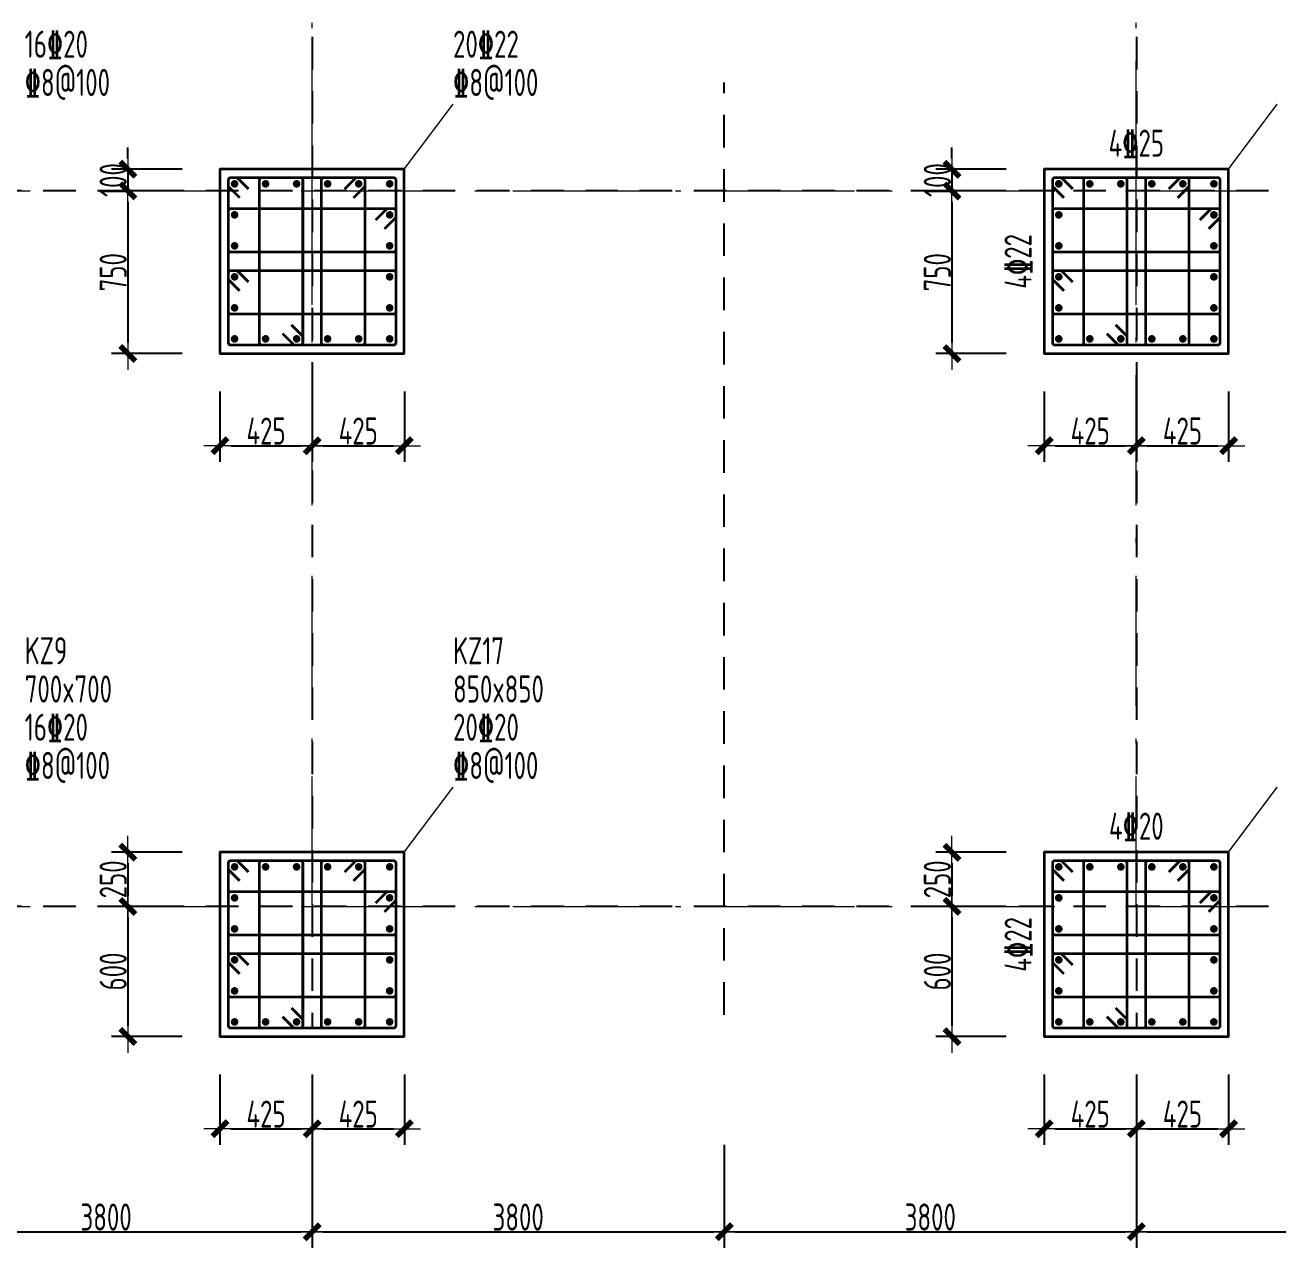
# Model space of a CAD drawing. Header units: millimetres. Extents: x 539196 to 807275, y 431843 to 1156631.
# Drawn here: x 617021 to 628574, y 701309 to 712589 of the extents above; entities that cross this region are included whole.
import ezdxf
from ezdxf.enums import TextEntityAlignment as Align

# ---------------------------------------------------------------- set-up
doc = ezdxf.new("R2010")
doc.units = ezdxf.units.MM
doc.header["$MEASUREMENT"] = 0
for name, pattern in [('DOTE', [2.42, 2, -0.2, 0.02, -0.2]), ('点划线', [1850, 1200, -300, 50, -300]), ('虚线', [500, 300, -200])]:
    doc.linetypes.add(name, pattern=pattern)
doc.layers.add('DOTE', color=1, linetype='DOTE')
for name, color, linetype, lineweight in [('柱原位标注', 7, 'Continuous', 18), ('柱尺寸标注', 3, 'Continuous', 18), ('柱标注引线', 2, 'Continuous', 18), ('柱箍筋', 1, 'Continuous', 25), ('柱纵筋', 1, 'Continuous', 70), ('柱集中标注', 2, 'Continuous', 18), ('砼柱', 2, 'Continuous', 35), ('网格', 9, '点划线', 18), ('轴线标注', 3, 'Continuous', 18)]:
    doc.layers.add(name, color=color, linetype=linetype, lineweight=lineweight)
doc.styles.add('样式 1_yjk_yjk', font='yjkeng.shx', dxfattribs={"width": 0.7, "bigfont": 'yjkchn.shx'})
doc.dimstyles.new('盈建科结构_yjk_yjk', dxfattribs={"dimscale": 100, "dimtxt": 2.5, "dimasz": 1, "dimexe": 1.5, "dimexo": 0.625, "dimgap": 0.1, "dimtad": 1, "dimdec": 0, "dimrnd": 1, "dimzin": 0, "dimdsep": 46, "dimtxsty": '样式 1_yjk_yjk', "dimblk": '_yjkbk', "dimblk1": 'ARCHTICK', "dimblk2": 'ARCHTICK', "dimcen": 0.09, "dimadec": 0, "dimazin": 0, "dimtfac": 1, "dimtdec": 4, "dimtix": 1, "dimtmove": 2, "dimatfit": 3, "dimfxl": 0, "dimtolj": 1, "dimtzin": 0, "dimarcsym": 0})

# ---------------------------------------------------------------- blocks, each defined once
blk = doc.blocks.new('_yjkbk')
blk.add_line((-1, 0), (1.5, 0))
blk.add_lwpolyline([(-0.7, -0.7, 0.5, 0.5, 0), (0.7, 0.7, 0.5, 0.5, 0)], format="xyseb")
blk = doc.blocks.new('*D2505')
at = {"layer": 'Defpoints', "color": 0}
for p in [(626418, 709559), (627268, 709559), (627268, 708709)]:
    blk.add_point(p, dxfattribs=at)
at = {"layer": '柱尺寸标注', "color": 0, "lineweight": -2}
for p, q in [((626418, 709209), (626418, 708559)), ((627268, 709209), (627268, 708559)), ((626518, 708709), (627168, 708709))]:
    blk.add_line(p, q, dxfattribs=at)
at = {"layer": '柱尺寸标注', "color": 0, "lineweight": -2, "xscale": 100, "yscale": 100, "zscale": 100, "rotation": 180}
blk.add_blockref('_yjkbk', (626418, 708709), dxfattribs=at)
at = {"layer": '柱尺寸标注', "color": 0, "lineweight": -2, "xscale": 100, "yscale": 100, "zscale": 100}
blk.add_blockref('_yjkbk', (627268, 708709), dxfattribs=at)
at = {"layer": '柱尺寸标注', "color": 0, "insert": (626843, 708844), "char_height": 250, "attachment_point": 5, "style": '样式 1_yjk_yjk'}
blk.add_mtext('\\A1;425', dxfattribs=at)
blk = doc.blocks.new('_ARCHTICK')
at = {"color": 0, "linetype": 'ByBlock', "const_width": 0.15}
blk.add_lwpolyline([(-0.5, -0.5), (0.5, 0.5)], dxfattribs=at)
blk = doc.blocks.new('*D2506')
at = {"layer": 'Defpoints', "color": 0}
for p in [(627268, 709559), (628118, 709559), (628118, 708709)]:
    blk.add_point(p, dxfattribs=at)
at = {"layer": '柱尺寸标注', "color": 0, "lineweight": -2}
for p, q in [((627268, 709209), (627268, 708559)), ((628118, 709209), (628118, 708559)), ((627368, 708709), (628018, 708709))]:
    blk.add_line(p, q, dxfattribs=at)
at = {"layer": '柱尺寸标注', "color": 0, "lineweight": -2, "xscale": 100, "yscale": 100, "zscale": 100, "rotation": 180}
blk.add_blockref('_yjkbk', (627268, 708709), dxfattribs=at)
at = {"layer": '柱尺寸标注', "color": 0, "lineweight": -2, "xscale": 100, "yscale": 100, "zscale": 100}
blk.add_blockref('_yjkbk', (628118, 708709), dxfattribs=at)
at = {"layer": '柱尺寸标注', "color": 0, "insert": (627693, 708844), "char_height": 250, "attachment_point": 5, "style": '样式 1_yjk_yjk'}
blk.add_mtext('\\A1;425', dxfattribs=at)
blk = doc.blocks.new('*D2507')
at = {"layer": 'Defpoints', "color": 0}
for p in [(626418, 711259), (625568, 711059), (626418, 711059)]:
    blk.add_point(p, dxfattribs=at)
at = {"layer": '柱尺寸标注', "color": 0, "lineweight": -2}
for p, q in [((625568, 711359), (625568, 711459)), ((626068, 711259), (625418, 711259)), ((625568, 711259), (625568, 711059)), ((626068, 711059), (625418, 711059)), ((625568, 710959), (625568, 710859))]:
    blk.add_line(p, q, dxfattribs=at)
at = {"layer": '柱尺寸标注', "color": 0, "lineweight": -2, "xscale": 100, "yscale": 100, "zscale": 100}
for p, rotation in [((625568, 711259), 270), ((625568, 711059), 90)]:
    blk.add_blockref('_yjkbk', p, dxfattribs=dict(at, rotation=rotation))
at = {"layer": '柱尺寸标注', "color": 0, "insert": (625433, 711159), "char_height": 250, "attachment_point": 5, "rotation": 90, "style": '样式 1_yjk_yjk'}
blk.add_mtext('\\A1;100', dxfattribs=at)
blk = doc.blocks.new('*D2508')
at = {"layer": 'Defpoints', "color": 0}
for p in [(626418, 711059), (625568, 709559), (626418, 709559)]:
    blk.add_point(p, dxfattribs=at)
at = {"layer": '柱尺寸标注', "color": 0, "lineweight": -2}
for p, q in [((626068, 711059), (625418, 711059)), ((625568, 710959), (625568, 709659)), ((626068, 709559), (625418, 709559))]:
    blk.add_line(p, q, dxfattribs=at)
at = {"layer": '柱尺寸标注', "color": 0, "lineweight": -2, "xscale": 100, "yscale": 100, "zscale": 100}
for p, rotation in [((625568, 711059), 90), ((625568, 709559), 270)]:
    blk.add_blockref('_yjkbk', p, dxfattribs=dict(at, rotation=rotation))
at = {"layer": '柱尺寸标注', "color": 0, "insert": (625433, 710309), "char_height": 250, "attachment_point": 5, "rotation": 90, "style": '样式 1_yjk_yjk'}
blk.add_mtext('\\A1;750', dxfattribs=at)
blk = doc.blocks.new('*D2509')
at = {"layer": 'Defpoints', "color": 0}
for p in [(626418, 703259), (627268, 703259), (627268, 702409)]:
    blk.add_point(p, dxfattribs=at)
at = {"layer": '柱尺寸标注', "color": 0, "lineweight": -2}
for p, q in [((626418, 702909), (626418, 702259)), ((627268, 702909), (627268, 702259)), ((626518, 702409), (627168, 702409))]:
    blk.add_line(p, q, dxfattribs=at)
at = {"layer": '柱尺寸标注', "color": 0, "lineweight": -2, "xscale": 100, "yscale": 100, "zscale": 100, "rotation": 180}
blk.add_blockref('_yjkbk', (626418, 702409), dxfattribs=at)
at = {"layer": '柱尺寸标注', "color": 0, "lineweight": -2, "xscale": 100, "yscale": 100, "zscale": 100}
blk.add_blockref('_yjkbk', (627268, 702409), dxfattribs=at)
at = {"layer": '柱尺寸标注', "color": 0, "insert": (626843, 702544), "char_height": 250, "attachment_point": 5, "style": '样式 1_yjk_yjk'}
blk.add_mtext('\\A1;425', dxfattribs=at)
blk = doc.blocks.new('*D2510')
at = {"layer": 'Defpoints', "color": 0}
for p in [(627268, 703259), (628118, 703259), (628118, 702409)]:
    blk.add_point(p, dxfattribs=at)
at = {"layer": '柱尺寸标注', "color": 0, "lineweight": -2}
for p, q in [((627268, 702909), (627268, 702259)), ((628118, 702909), (628118, 702259)), ((627368, 702409), (628018, 702409))]:
    blk.add_line(p, q, dxfattribs=at)
at = {"layer": '柱尺寸标注', "color": 0, "lineweight": -2, "xscale": 100, "yscale": 100, "zscale": 100, "rotation": 180}
blk.add_blockref('_yjkbk', (627268, 702409), dxfattribs=at)
at = {"layer": '柱尺寸标注', "color": 0, "lineweight": -2, "xscale": 100, "yscale": 100, "zscale": 100}
blk.add_blockref('_yjkbk', (628118, 702409), dxfattribs=at)
at = {"layer": '柱尺寸标注', "color": 0, "insert": (627693, 702544), "char_height": 250, "attachment_point": 5, "style": '样式 1_yjk_yjk'}
blk.add_mtext('\\A1;425', dxfattribs=at)
blk = doc.blocks.new('*D2511')
at = {"layer": 'Defpoints', "color": 0}
for p in [(626418, 704959), (625568, 704459), (626418, 704459)]:
    blk.add_point(p, dxfattribs=at)
at = {"layer": '柱尺寸标注', "color": 0, "lineweight": -2}
for p, q in [((626068, 704959), (625418, 704959)), ((625568, 704859), (625568, 704559)), ((626068, 704459), (625418, 704459))]:
    blk.add_line(p, q, dxfattribs=at)
at = {"layer": '柱尺寸标注', "color": 0, "lineweight": -2, "xscale": 100, "yscale": 100, "zscale": 100}
for p, rotation in [((625568, 704959), 90), ((625568, 704459), 270)]:
    blk.add_blockref('_yjkbk', p, dxfattribs=dict(at, rotation=rotation))
at = {"layer": '柱尺寸标注', "color": 0, "insert": (625433, 704709), "char_height": 250, "attachment_point": 5, "rotation": 90, "style": '样式 1_yjk_yjk'}
blk.add_mtext('\\A1;250', dxfattribs=at)
blk = doc.blocks.new('*D2512')
at = {"layer": 'Defpoints', "color": 0}
for p in [(626418, 704459), (625568, 703259), (626418, 703259)]:
    blk.add_point(p, dxfattribs=at)
at = {"layer": '柱尺寸标注', "color": 0, "lineweight": -2}
for p, q in [((626068, 704459), (625418, 704459)), ((625568, 704359), (625568, 703359)), ((626068, 703259), (625418, 703259))]:
    blk.add_line(p, q, dxfattribs=at)
at = {"layer": '柱尺寸标注', "color": 0, "lineweight": -2, "xscale": 100, "yscale": 100, "zscale": 100}
for p, rotation in [((625568, 704459), 90), ((625568, 703259), 270)]:
    blk.add_blockref('_yjkbk', p, dxfattribs=dict(at, rotation=rotation))
at = {"layer": '柱尺寸标注', "color": 0, "insert": (625433, 703859), "char_height": 250, "attachment_point": 5, "rotation": 90, "style": '样式 1_yjk_yjk'}
blk.add_mtext('\\A1;600', dxfattribs=at)
blk = doc.blocks.new('*D934')
at = {"layer": 'Defpoints', "color": 0}
for p in [(618818, 709559), (619668, 709559), (619668, 708709)]:
    blk.add_point(p, dxfattribs=at)
at = {"layer": '柱尺寸标注', "color": 0, "lineweight": -2}
for p, q in [((618818, 709209), (618818, 708559)), ((619668, 709209), (619668, 708559)), ((618918, 708709), (619568, 708709))]:
    blk.add_line(p, q, dxfattribs=at)
at = {"layer": '柱尺寸标注', "color": 0, "lineweight": -2, "xscale": 100, "yscale": 100, "zscale": 100, "rotation": 180}
blk.add_blockref('_yjkbk', (618818, 708709), dxfattribs=at)
at = {"layer": '柱尺寸标注', "color": 0, "lineweight": -2, "xscale": 100, "yscale": 100, "zscale": 100}
blk.add_blockref('_yjkbk', (619668, 708709), dxfattribs=at)
at = {"layer": '柱尺寸标注', "color": 0, "insert": (619243, 708844), "char_height": 250, "attachment_point": 5, "style": '样式 1_yjk_yjk'}
blk.add_mtext('\\A1;425', dxfattribs=at)
blk = doc.blocks.new('*D935')
at = {"layer": 'Defpoints', "color": 0}
for p in [(619668, 709559), (620518, 709559), (620518, 708709)]:
    blk.add_point(p, dxfattribs=at)
at = {"layer": '柱尺寸标注', "color": 0, "lineweight": -2}
for p, q in [((619668, 709209), (619668, 708559)), ((620518, 709209), (620518, 708559)), ((619768, 708709), (620418, 708709))]:
    blk.add_line(p, q, dxfattribs=at)
at = {"layer": '柱尺寸标注', "color": 0, "lineweight": -2, "xscale": 100, "yscale": 100, "zscale": 100, "rotation": 180}
blk.add_blockref('_yjkbk', (619668, 708709), dxfattribs=at)
at = {"layer": '柱尺寸标注', "color": 0, "lineweight": -2, "xscale": 100, "yscale": 100, "zscale": 100}
blk.add_blockref('_yjkbk', (620518, 708709), dxfattribs=at)
at = {"layer": '柱尺寸标注', "color": 0, "insert": (620093, 708844), "char_height": 250, "attachment_point": 5, "style": '样式 1_yjk_yjk'}
blk.add_mtext('\\A1;425', dxfattribs=at)
blk = doc.blocks.new('*D936')
at = {"layer": 'Defpoints', "color": 0}
for p in [(618818, 711259), (617968, 711059), (618818, 711059)]:
    blk.add_point(p, dxfattribs=at)
at = {"layer": '柱尺寸标注', "color": 0, "lineweight": -2}
for p, q in [((617968, 711359), (617968, 711459)), ((618468, 711259), (617818, 711259)), ((617968, 711259), (617968, 711059)), ((618468, 711059), (617818, 711059)), ((617968, 710959), (617968, 710859))]:
    blk.add_line(p, q, dxfattribs=at)
at = {"layer": '柱尺寸标注', "color": 0, "lineweight": -2, "xscale": 100, "yscale": 100, "zscale": 100}
for p, rotation in [((617968, 711259), 270), ((617968, 711059), 90)]:
    blk.add_blockref('_yjkbk', p, dxfattribs=dict(at, rotation=rotation))
at = {"layer": '柱尺寸标注', "color": 0, "insert": (617833, 711159), "char_height": 250, "attachment_point": 5, "rotation": 90, "style": '样式 1_yjk_yjk'}
blk.add_mtext('\\A1;100', dxfattribs=at)
blk = doc.blocks.new('*D937')
at = {"layer": 'Defpoints', "color": 0}
for p in [(618818, 711059), (617968, 709559), (618818, 709559)]:
    blk.add_point(p, dxfattribs=at)
at = {"layer": '柱尺寸标注', "color": 0, "lineweight": -2}
for p, q in [((618468, 711059), (617818, 711059)), ((617968, 710959), (617968, 709659)), ((618468, 709559), (617818, 709559))]:
    blk.add_line(p, q, dxfattribs=at)
at = {"layer": '柱尺寸标注', "color": 0, "lineweight": -2, "xscale": 100, "yscale": 100, "zscale": 100}
for p, rotation in [((617968, 711059), 90), ((617968, 709559), 270)]:
    blk.add_blockref('_yjkbk', p, dxfattribs=dict(at, rotation=rotation))
at = {"layer": '柱尺寸标注', "color": 0, "insert": (617833, 710309), "char_height": 250, "attachment_point": 5, "rotation": 90, "style": '样式 1_yjk_yjk'}
blk.add_mtext('\\A1;750', dxfattribs=at)
blk = doc.blocks.new('*D938')
at = {"layer": 'Defpoints', "color": 0}
for p in [(618818, 703259), (619668, 703259), (619668, 702409)]:
    blk.add_point(p, dxfattribs=at)
at = {"layer": '柱尺寸标注', "color": 0, "lineweight": -2}
for p, q in [((618818, 702909), (618818, 702259)), ((619668, 702909), (619668, 702259)), ((618918, 702409), (619568, 702409))]:
    blk.add_line(p, q, dxfattribs=at)
at = {"layer": '柱尺寸标注', "color": 0, "lineweight": -2, "xscale": 100, "yscale": 100, "zscale": 100, "rotation": 180}
blk.add_blockref('_yjkbk', (618818, 702409), dxfattribs=at)
at = {"layer": '柱尺寸标注', "color": 0, "lineweight": -2, "xscale": 100, "yscale": 100, "zscale": 100}
blk.add_blockref('_yjkbk', (619668, 702409), dxfattribs=at)
at = {"layer": '柱尺寸标注', "color": 0, "insert": (619243, 702544), "char_height": 250, "attachment_point": 5, "style": '样式 1_yjk_yjk'}
blk.add_mtext('\\A1;425', dxfattribs=at)
blk = doc.blocks.new('*D939')
at = {"layer": 'Defpoints', "color": 0}
for p in [(619668, 703259), (620518, 703259), (620518, 702409)]:
    blk.add_point(p, dxfattribs=at)
at = {"layer": '柱尺寸标注', "color": 0, "lineweight": -2}
for p, q in [((619668, 702909), (619668, 702259)), ((620518, 702909), (620518, 702259)), ((619768, 702409), (620418, 702409))]:
    blk.add_line(p, q, dxfattribs=at)
at = {"layer": '柱尺寸标注', "color": 0, "lineweight": -2, "xscale": 100, "yscale": 100, "zscale": 100, "rotation": 180}
blk.add_blockref('_yjkbk', (619668, 702409), dxfattribs=at)
at = {"layer": '柱尺寸标注', "color": 0, "lineweight": -2, "xscale": 100, "yscale": 100, "zscale": 100}
blk.add_blockref('_yjkbk', (620518, 702409), dxfattribs=at)
at = {"layer": '柱尺寸标注', "color": 0, "insert": (620093, 702544), "char_height": 250, "attachment_point": 5, "style": '样式 1_yjk_yjk'}
blk.add_mtext('\\A1;425', dxfattribs=at)
blk = doc.blocks.new('*D940')
at = {"layer": 'Defpoints', "color": 0}
for p in [(618818, 704959), (617968, 704459), (618818, 704459)]:
    blk.add_point(p, dxfattribs=at)
at = {"layer": '柱尺寸标注', "color": 0, "lineweight": -2}
for p, q in [((618468, 704959), (617818, 704959)), ((617968, 704859), (617968, 704559)), ((618468, 704459), (617818, 704459))]:
    blk.add_line(p, q, dxfattribs=at)
at = {"layer": '柱尺寸标注', "color": 0, "lineweight": -2, "xscale": 100, "yscale": 100, "zscale": 100}
for p, rotation in [((617968, 704959), 90), ((617968, 704459), 270)]:
    blk.add_blockref('_yjkbk', p, dxfattribs=dict(at, rotation=rotation))
at = {"layer": '柱尺寸标注', "color": 0, "insert": (617833, 704709), "char_height": 250, "attachment_point": 5, "rotation": 90, "style": '样式 1_yjk_yjk'}
blk.add_mtext('\\A1;250', dxfattribs=at)
blk = doc.blocks.new('*D941')
at = {"layer": 'Defpoints', "color": 0}
for p in [(618818, 704459), (617968, 703259), (618818, 703259)]:
    blk.add_point(p, dxfattribs=at)
at = {"layer": '柱尺寸标注', "color": 0, "lineweight": -2}
for p, q in [((618468, 704459), (617818, 704459)), ((617968, 704359), (617968, 703359)), ((618468, 703259), (617818, 703259))]:
    blk.add_line(p, q, dxfattribs=at)
at = {"layer": '柱尺寸标注', "color": 0, "lineweight": -2, "xscale": 100, "yscale": 100, "zscale": 100}
for p, rotation in [((617968, 704459), 90), ((617968, 703259), 270)]:
    blk.add_blockref('_yjkbk', p, dxfattribs=dict(at, rotation=rotation))
at = {"layer": '柱尺寸标注', "color": 0, "insert": (617833, 703859), "char_height": 250, "attachment_point": 5, "rotation": 90, "style": '样式 1_yjk_yjk'}
blk.add_mtext('\\A1;600', dxfattribs=at)
blk = doc.blocks.new('*D1016')
at = {"layer": 'Defpoints', "color": 0}
for p in [(615868, 704459), (619668, 704459), (619668, 701459)]:
    blk.add_point(p, dxfattribs=at)
at = {"layer": '轴线标注', "color": 0, "lineweight": -2}
for p, q in [((615868, 702259), (615868, 701309)), ((619668, 702259), (619668, 701309)), ((615968, 701459), (619568, 701459))]:
    blk.add_line(p, q, dxfattribs=at)
at = {"layer": '轴线标注', "color": 0, "lineweight": -2, "xscale": 100, "yscale": 100, "zscale": 100, "rotation": 180}
blk.add_blockref('_yjkbk', (615868, 701459), dxfattribs=at)
at = {"layer": '轴线标注', "color": 0, "lineweight": -2, "xscale": 100, "yscale": 100, "zscale": 100}
blk.add_blockref('_yjkbk', (619668, 701459), dxfattribs=at)
at = {"layer": '轴线标注', "color": 0, "insert": (617768, 701594), "char_height": 250, "attachment_point": 5, "style": '样式 1_yjk_yjk'}
blk.add_mtext('\\A1;3800', dxfattribs=at)
blk = doc.blocks.new('*D1018')
at = {"layer": 'Defpoints', "color": 0}
for p in [(619668, 704459), (623468, 704459), (623468, 701459)]:
    blk.add_point(p, dxfattribs=at)
at = {"layer": '轴线标注', "color": 0, "lineweight": -2}
for p, q in [((619668, 702259), (619668, 701309)), ((623468, 702259), (623468, 701309)), ((619768, 701459), (623368, 701459))]:
    blk.add_line(p, q, dxfattribs=at)
at = {"layer": '轴线标注', "color": 0, "lineweight": -2, "xscale": 100, "yscale": 100, "zscale": 100, "rotation": 180}
blk.add_blockref('_yjkbk', (619668, 701459), dxfattribs=at)
at = {"layer": '轴线标注', "color": 0, "lineweight": -2, "xscale": 100, "yscale": 100, "zscale": 100}
blk.add_blockref('_yjkbk', (623468, 701459), dxfattribs=at)
at = {"layer": '轴线标注', "color": 0, "insert": (621568, 701594), "char_height": 250, "attachment_point": 5, "style": '样式 1_yjk_yjk'}
blk.add_mtext('\\A1;3800', dxfattribs=at)
blk = doc.blocks.new('*D1020')
at = {"layer": 'Defpoints', "color": 0}
for p in [(623468, 704459), (627268, 704459), (627268, 701459)]:
    blk.add_point(p, dxfattribs=at)
at = {"layer": '轴线标注', "color": 0, "lineweight": -2}
for p, q in [((623468, 702259), (623468, 701309)), ((627268, 702259), (627268, 701309)), ((623568, 701459), (627168, 701459))]:
    blk.add_line(p, q, dxfattribs=at)
at = {"layer": '轴线标注', "color": 0, "lineweight": -2, "xscale": 100, "yscale": 100, "zscale": 100, "rotation": 180}
blk.add_blockref('_yjkbk', (623468, 701459), dxfattribs=at)
at = {"layer": '轴线标注', "color": 0, "lineweight": -2, "xscale": 100, "yscale": 100, "zscale": 100}
blk.add_blockref('_yjkbk', (627268, 701459), dxfattribs=at)
at = {"layer": '轴线标注', "color": 0, "insert": (625368, 701594), "char_height": 250, "attachment_point": 5, "style": '样式 1_yjk_yjk'}
blk.add_mtext('\\A1;3800', dxfattribs=at)
blk = doc.blocks.new('*D1022')
at = {"layer": 'Defpoints', "color": 0}
for p in [(627268, 704459), (631068, 704459), (631068, 701459)]:
    blk.add_point(p, dxfattribs=at)
at = {"layer": '轴线标注', "color": 0, "lineweight": -2}
for p, q in [((627268, 702259), (627268, 701309)), ((631068, 702259), (631068, 701309)), ((627368, 701459), (630968, 701459))]:
    blk.add_line(p, q, dxfattribs=at)
at = {"layer": '轴线标注', "color": 0, "lineweight": -2, "xscale": 100, "yscale": 100, "zscale": 100, "rotation": 180}
blk.add_blockref('_yjkbk', (627268, 701459), dxfattribs=at)
at = {"layer": '轴线标注', "color": 0, "lineweight": -2, "xscale": 100, "yscale": 100, "zscale": 100}
blk.add_blockref('_yjkbk', (631068, 701459), dxfattribs=at)
at = {"layer": '轴线标注', "color": 0, "insert": (629168, 701594), "char_height": 250, "attachment_point": 5, "style": '样式 1_yjk_yjk'}
blk.add_mtext('\\A1;3800', dxfattribs=at)
blk = doc.blocks.new('jzzw')
at = {"layer": 'DOTE', "color": 1, "linetype": '虚线'}
for p, q in [((928786, 890469), (928786, 834829)), ((921186, 872969), (921186, 834829)), ((924986, 834949), (924986, 843549)), ((952506, 842549), (911886, 842549)), ((952506, 842549), (911886, 842549)), ((952506, 835949), (912186, 835949)), ((952506, 835949), (912186, 835949)), ((952506, 835949), (912186, 835949)), ((952506, 835949), (912186, 835949))]:
    blk.add_line(p, q, dxfattribs=at)

msp = doc.modelspace()

# ---------------------------------------------------------------- linework, layer by layer
at = {"layer": '柱标注引线'}
for p, q in [((620517.6, 711259.2), (620967.6, 711859.2)), ((628117.6, 711259.2), (628567.6, 711859.2)), ((620517.6, 704959.2), (620967.6, 705559.2)), ((628117.6, 704959.2), (628567.6, 705559.2))]:
    msp.add_line(p, q, dxfattribs=at)
at = {"layer": '柱箍筋', "const_width": 25}
for points in [[(619081.6, 711076.5), (618983.4, 711174.8, 0.1989124), (618966.6, 711181.7), (618918.8, 711181.7, 0.4142136), (618895.1, 711158), (618895.1, 709660.5, 0.4142136), (618918.8, 709636.7), (620416.3, 709636.7, 0.4142136), (620440.1, 709660.5), (620440.1, 711158, 0.4142136), (620416.3, 711181.7), (618918.8, 711181.7, 0.4142136), (618895.1, 711158), (618895.1, 711110.2, 0.1989124), (618902, 711093.5), (619000.3, 710995.2)], [(619395.5, 709742), (619493.8, 709643.7, 0.1989124), (619510.6, 709636.7), (619558.3, 709636.7, 0.4142136), (619582.1, 709660.5), (619582.1, 711158, 0.4142136), (619558.3, 711181.7), (619204.8, 711181.7, 0.4142136), (619181.1, 711158), (619181.1, 709660.5, 0.4142136), (619204.8, 709636.7), (619558.3, 709636.7, 0.4142136), (619582.1, 709660.5), (619582.1, 709708.2, 0.1989124), (619575.1, 709725), (619476.9, 709823.3)], [(619967.5, 711076.5), (620065.8, 711174.8, -0.1989124), (620082.6, 711181.7), (620130.3, 711181.7, -0.4142136), (620154.1, 711158), (620154.1, 709660.5, -0.4142136), (620130.3, 709636.7), (619776.8, 709636.7, -0.4142136), (619753.1, 709660.5), (619753.1, 711158, -0.4142136), (619776.8, 711181.7), (620130.3, 711181.7, -0.4142136), (620154.1, 711158), (620154.1, 711110.2, -0.1989124), (620147.1, 711093.5), (620048.9, 710995.2)], [(626681.6, 711076.5), (626583.4, 711174.8, 0.1989124), (626566.6, 711181.7), (626518.8, 711181.7, 0.4142136), (626495.1, 711158), (626495.1, 709660.5, 0.4142136), (626518.8, 709636.7), (628016.3, 709636.7, 0.4142136), (628040.1, 709660.5), (628040.1, 711158, 0.4142136), (628016.3, 711181.7), (626518.8, 711181.7, 0.4142136), (626495.1, 711158), (626495.1, 711110.2, 0.1989124), (626502, 711093.5), (626600.3, 710995.2)], [(626995.5, 709742), (627093.8, 709643.7, 0.1989124), (627110.6, 709636.7), (627158.3, 709636.7, 0.4142136), (627182.1, 709660.5), (627182.1, 711158, 0.4142136), (627158.3, 711181.7), (626804.8, 711181.7, 0.4142136), (626781.1, 711158), (626781.1, 709660.5, 0.4142136), (626804.8, 709636.7), (627158.3, 709636.7, 0.4142136), (627182.1, 709660.5), (627182.1, 709708.2, 0.1989124), (627175.1, 709725), (627076.9, 709823.3)], [(627567.5, 711076.5), (627665.8, 711174.8, -0.1989124), (627682.6, 711181.7), (627730.3, 711181.7, -0.4142136), (627754.1, 711158), (627754.1, 709660.5, -0.4142136), (627730.3, 709636.7), (627376.8, 709636.7, -0.4142136), (627353.1, 709660.5), (627353.1, 711158, -0.4142136), (627376.8, 711181.7), (627730.3, 711181.7, -0.4142136), (627754.1, 711158), (627754.1, 711110.2, -0.1989124), (627747.1, 711093.5), (627648.9, 710995.2)], [(620334.9, 710709.2), (620433.1, 710807.5, 0.1989124), (620440.1, 710824.2), (620440.1, 710872, 0.4142136), (620416.3, 710895.7), (618918.8, 710895.7, 0.4142136), (618895.1, 710872), (618895.1, 710518.5, 0.4142136), (618918.8, 710494.7), (620416.3, 710494.7, 0.4142136), (620440.1, 710518.5), (620440.1, 710872, 0.4142136), (620416.3, 710895.7), (620368.6, 710895.7, 0.1989124), (620351.8, 710888.8), (620253.5, 710790.5)], [(627934.9, 710709.2), (628033.1, 710807.5, 0.1989124), (628040.1, 710824.2), (628040.1, 710872, 0.4142136), (628016.3, 710895.7), (626518.8, 710895.7, 0.4142136), (626495.1, 710872), (626495.1, 710518.5, 0.4142136), (626518.8, 710494.7), (628016.3, 710494.7, 0.4142136), (628040.1, 710518.5), (628040.1, 710872, 0.4142136), (628016.3, 710895.7), (627968.6, 710895.7, 0.1989124), (627951.8, 710888.8), (627853.5, 710790.5)], [(619000.3, 710137.2), (618902, 710235.5, -0.1989124), (618895.1, 710252.2), (618895.1, 710300, -0.4142136), (618918.8, 710323.7), (620416.3, 710323.7, -0.4142136), (620440.1, 710300), (620440.1, 709946.5, -0.4142136), (620416.3, 709922.7), (618918.8, 709922.7, -0.4142136), (618895.1, 709946.5), (618895.1, 710300, -0.4142136), (618918.8, 710323.7), (618966.6, 710323.7, -0.1989124), (618983.4, 710316.8), (619081.6, 710218.5)], [(626600.3, 710137.2), (626502, 710235.5, -0.1989124), (626495.1, 710252.2), (626495.1, 710300, -0.4142136), (626518.8, 710323.7), (628016.3, 710323.7, -0.4142136), (628040.1, 710300), (628040.1, 709946.5, -0.4142136), (628016.3, 709922.7), (626518.8, 709922.7, -0.4142136), (626495.1, 709946.5), (626495.1, 710300, -0.4142136), (626518.8, 710323.7), (626566.6, 710323.7, -0.1989124), (626583.4, 710316.8), (626681.6, 710218.5)], [(619081.6, 704776.5), (618983.4, 704874.8, 0.1989124), (618966.6, 704881.7), (618918.8, 704881.7, 0.4142136), (618895.1, 704858), (618895.1, 703360.5, 0.4142136), (618918.8, 703336.7), (620416.3, 703336.7, 0.4142136), (620440.1, 703360.5), (620440.1, 704858, 0.4142136), (620416.3, 704881.7), (618918.8, 704881.7, 0.4142136), (618895.1, 704858), (618895.1, 704810.2, 0.1989124), (618902, 704793.5), (619000.3, 704695.2)], [(619395.5, 703442), (619493.8, 703343.7, 0.1989124), (619510.6, 703336.7), (619558.3, 703336.7, 0.4142136), (619582.1, 703360.5), (619582.1, 704858, 0.4142136), (619558.3, 704881.7), (619204.8, 704881.7, 0.4142136), (619181.1, 704858), (619181.1, 703360.5, 0.4142136), (619204.8, 703336.7), (619558.3, 703336.7, 0.4142136), (619582.1, 703360.5), (619582.1, 703408.2, 0.1989124), (619575.1, 703425), (619476.9, 703523.3)], [(619967.5, 704776.5), (620065.8, 704874.8, -0.1989124), (620082.6, 704881.7), (620130.3, 704881.7, -0.4142136), (620154.1, 704858), (620154.1, 703360.5, -0.4142136), (620130.3, 703336.7), (619776.8, 703336.7, -0.4142136), (619753.1, 703360.5), (619753.1, 704858, -0.4142136), (619776.8, 704881.7), (620130.3, 704881.7, -0.4142136), (620154.1, 704858), (620154.1, 704810.2, -0.1989124), (620147.1, 704793.5), (620048.9, 704695.2)], [(626681.6, 704776.5), (626583.4, 704874.8, 0.1989124), (626566.6, 704881.7), (626518.8, 704881.7, 0.4142136), (626495.1, 704858), (626495.1, 703360.5, 0.4142136), (626518.8, 703336.7), (628016.3, 703336.7, 0.4142136), (628040.1, 703360.5), (628040.1, 704858, 0.4142136), (628016.3, 704881.7), (626518.8, 704881.7, 0.4142136), (626495.1, 704858), (626495.1, 704810.2, 0.1989124), (626502, 704793.5), (626600.3, 704695.2)], [(626995.5, 703442), (627093.8, 703343.7, 0.1989124), (627110.6, 703336.7), (627158.3, 703336.7, 0.4142136), (627182.1, 703360.5), (627182.1, 704858, 0.4142136), (627158.3, 704881.7), (626804.8, 704881.7, 0.4142136), (626781.1, 704858), (626781.1, 703360.5, 0.4142136), (626804.8, 703336.7), (627158.3, 703336.7, 0.4142136), (627182.1, 703360.5), (627182.1, 703408.2, 0.1989124), (627175.1, 703425), (627076.9, 703523.3)], [(627567.5, 704776.5), (627665.8, 704874.8, -0.1989124), (627682.6, 704881.7), (627730.3, 704881.7, -0.4142136), (627754.1, 704858), (627754.1, 703360.5, -0.4142136), (627730.3, 703336.7), (627376.8, 703336.7, -0.4142136), (627353.1, 703360.5), (627353.1, 704858, -0.4142136), (627376.8, 704881.7), (627730.3, 704881.7, -0.4142136), (627754.1, 704858), (627754.1, 704810.2, -0.1989124), (627747.1, 704793.5), (627648.9, 704695.2)], [(620334.9, 704409.2), (620433.1, 704507.5, 0.1989124), (620440.1, 704524.2), (620440.1, 704572, 0.4142136), (620416.3, 704595.7), (618918.8, 704595.7, 0.4142136), (618895.1, 704572), (618895.1, 704218.5, 0.4142136), (618918.8, 704194.7), (620416.3, 704194.7, 0.4142136), (620440.1, 704218.5), (620440.1, 704572, 0.4142136), (620416.3, 704595.7), (620368.6, 704595.7, 0.1989124), (620351.8, 704588.8), (620253.5, 704490.5)], [(627934.9, 704409.2), (628033.1, 704507.5, 0.1989124), (628040.1, 704524.2), (628040.1, 704572, 0.4142136), (628016.3, 704595.7), (626518.8, 704595.7, 0.4142136), (626495.1, 704572), (626495.1, 704218.5, 0.4142136), (626518.8, 704194.7), (628016.3, 704194.7, 0.4142136), (628040.1, 704218.5), (628040.1, 704572, 0.4142136), (628016.3, 704595.7), (627968.6, 704595.7, 0.1989124), (627951.8, 704588.8), (627853.5, 704490.5)], [(619000.3, 703837.2), (618902, 703935.5, -0.1989124), (618895.1, 703952.2), (618895.1, 704000, -0.4142136), (618918.8, 704023.7), (620416.3, 704023.7, -0.4142136), (620440.1, 704000), (620440.1, 703646.5, -0.4142136), (620416.3, 703622.7), (618918.8, 703622.7, -0.4142136), (618895.1, 703646.5), (618895.1, 704000, -0.4142136), (618918.8, 704023.7), (618966.6, 704023.7, -0.1989124), (618983.4, 704016.8), (619081.6, 703918.5)], [(626600.3, 703837.2), (626502, 703935.5, -0.1989124), (626495.1, 703952.2), (626495.1, 704000, -0.4142136), (626518.8, 704023.7), (628016.3, 704023.7, -0.4142136), (628040.1, 704000), (628040.1, 703646.5, -0.4142136), (628016.3, 703622.7), (626518.8, 703622.7, -0.4142136), (626495.1, 703646.5), (626495.1, 704000, -0.4142136), (626518.8, 704023.7), (626566.6, 704023.7, -0.1989124), (626583.4, 704016.8), (626681.6, 703918.5)]]:
    msp.add_lwpolyline(points, format="xyb", dxfattribs=at)
at = {"layer": '柱纵筋', "const_width": 35}
for points in [[(618970.1, 711124.2, 1), (618935.1, 711124.2, 1)], [(619256.1, 711124.2, 1), (619221.1, 711124.2, 1)], [(619542.1, 711124.2, 1), (619507.1, 711124.2, 1)], [(619828.1, 711124.2, 1), (619793.1, 711124.2, 1)], [(620114.1, 711124.2, 1), (620079.1, 711124.2, 1)], [(620400.1, 711124.2, 1), (620365.1, 711124.2, 1)], [(626570.1, 711124.2, 1), (626535.1, 711124.2, 1)], [(626856.1, 711124.2, 1), (626821.1, 711124.2, 1)], [(627142.1, 711124.2, 1), (627107.1, 711124.2, 1)], [(627428.1, 711124.2, 1), (627393.1, 711124.2, 1)], [(627714.1, 711124.2, 1), (627679.1, 711124.2, 1)], [(628000.1, 711124.2, 1), (627965.1, 711124.2, 1)], [(618970.1, 710838.2, 1), (618935.1, 710838.2, 1)], [(620400.1, 710838.2, 1), (620365.1, 710838.2, 1)], [(626570.1, 710838.2, 1), (626535.1, 710838.2, 1)], [(628000.1, 710838.2, 1), (627965.1, 710838.2, 1)], [(618970.1, 710552.2, 1), (618935.1, 710552.2, 1)], [(620400.1, 710552.2, 1), (620365.1, 710552.2, 1)], [(626570.1, 710552.2, 1), (626535.1, 710552.2, 1)], [(628000.1, 710552.2, 1), (627965.1, 710552.2, 1)], [(618970.1, 710266.2, 1), (618935.1, 710266.2, 1)], [(620400.1, 710266.2, 1), (620365.1, 710266.2, 1)], [(626570.1, 710266.2, 1), (626535.1, 710266.2, 1)], [(628000.1, 710266.2, 1), (627965.1, 710266.2, 1)], [(618970.1, 709980.2, 1), (618935.1, 709980.2, 1)], [(620400.1, 709980.2, 1), (620365.1, 709980.2, 1)], [(626570.1, 709980.2, 1), (626535.1, 709980.2, 1)], [(628000.1, 709980.2, 1), (627965.1, 709980.2, 1)], [(618970.1, 709694.2, 1), (618935.1, 709694.2, 1)], [(619256.1, 709694.2, 1), (619221.1, 709694.2, 1)], [(619542.1, 709694.2, 1), (619507.1, 709694.2, 1)], [(619828.1, 709694.2, 1), (619793.1, 709694.2, 1)], [(620114.1, 709694.2, 1), (620079.1, 709694.2, 1)], [(620400.1, 709694.2, 1), (620365.1, 709694.2, 1)], [(626570.1, 709694.2, 1), (626535.1, 709694.2, 1)], [(626856.1, 709694.2, 1), (626821.1, 709694.2, 1)], [(627142.1, 709694.2, 1), (627107.1, 709694.2, 1)], [(627428.1, 709694.2, 1), (627393.1, 709694.2, 1)], [(627714.1, 709694.2, 1), (627679.1, 709694.2, 1)], [(628000.1, 709694.2, 1), (627965.1, 709694.2, 1)], [(618970.1, 704824.2, 1), (618935.1, 704824.2, 1)], [(619256.1, 704824.2, 1), (619221.1, 704824.2, 1)], [(619542.1, 704824.2, 1), (619507.1, 704824.2, 1)], [(619828.1, 704824.2, 1), (619793.1, 704824.2, 1)], [(620114.1, 704824.2, 1), (620079.1, 704824.2, 1)], [(620400.1, 704824.2, 1), (620365.1, 704824.2, 1)], [(626570.1, 704824.2, 1), (626535.1, 704824.2, 1)], [(626856.1, 704824.2, 1), (626821.1, 704824.2, 1)], [(627142.1, 704824.2, 1), (627107.1, 704824.2, 1)], [(627428.1, 704824.2, 1), (627393.1, 704824.2, 1)], [(627714.1, 704824.2, 1), (627679.1, 704824.2, 1)], [(628000.1, 704824.2, 1), (627965.1, 704824.2, 1)], [(618970.1, 704538.2, 1), (618935.1, 704538.2, 1)], [(620400.1, 704538.2, 1), (620365.1, 704538.2, 1)], [(626570.1, 704538.2, 1), (626535.1, 704538.2, 1)], [(628000.1, 704538.2, 1), (627965.1, 704538.2, 1)], [(618970.1, 704252.2, 1), (618935.1, 704252.2, 1)], [(620400.1, 704252.2, 1), (620365.1, 704252.2, 1)], [(626570.1, 704252.2, 1), (626535.1, 704252.2, 1)], [(628000.1, 704252.2, 1), (627965.1, 704252.2, 1)], [(618970.1, 703966.2, 1), (618935.1, 703966.2, 1)], [(620400.1, 703966.2, 1), (620365.1, 703966.2, 1)], [(626570.1, 703966.2, 1), (626535.1, 703966.2, 1)], [(628000.1, 703966.2, 1), (627965.1, 703966.2, 1)], [(618970.1, 703680.2, 1), (618935.1, 703680.2, 1)], [(620400.1, 703680.2, 1), (620365.1, 703680.2, 1)], [(626570.1, 703680.2, 1), (626535.1, 703680.2, 1)], [(628000.1, 703680.2, 1), (627965.1, 703680.2, 1)], [(618970.1, 703394.2, 1), (618935.1, 703394.2, 1)], [(619256.1, 703394.2, 1), (619221.1, 703394.2, 1)], [(619542.1, 703394.2, 1), (619507.1, 703394.2, 1)], [(619828.1, 703394.2, 1), (619793.1, 703394.2, 1)], [(620114.1, 703394.2, 1), (620079.1, 703394.2, 1)], [(620400.1, 703394.2, 1), (620365.1, 703394.2, 1)], [(626570.1, 703394.2, 1), (626535.1, 703394.2, 1)], [(626856.1, 703394.2, 1), (626821.1, 703394.2, 1)], [(627142.1, 703394.2, 1), (627107.1, 703394.2, 1)], [(627428.1, 703394.2, 1), (627393.1, 703394.2, 1)], [(627714.1, 703394.2, 1), (627679.1, 703394.2, 1)], [(628000.1, 703394.2, 1), (627965.1, 703394.2, 1)]]:
    msp.add_lwpolyline(points, format="xyb", close=True, dxfattribs=at)
at = {"layer": '砼柱'}
for points in [[(620517.6, 711259.2), (618817.6, 711259.2), (618817.6, 709559.2), (620517.6, 709559.2)], [(628117.6, 711259.2), (626417.6, 711259.2), (626417.6, 709559.2), (628117.6, 709559.2)], [(620517.6, 704959.2), (618817.6, 704959.2), (618817.6, 703259.2), (620517.6, 703259.2)], [(628117.6, 704959.2), (626417.6, 704959.2), (626417.6, 703259.2), (628117.6, 703259.2)]]:
    msp.add_lwpolyline(points, close=True, dxfattribs=at)
at = {"layer": '网格'}
for p, q in [((619667.6, 711059.2), (619667.6, 714059.2)), ((627267.6, 711059.2), (627267.6, 714059.2)), ((615867.6, 711059.2), (619667.6, 711059.2)), ((619667.6, 711059.2), (623467.6, 711059.2)), ((619667.6, 704459.2), (619667.6, 711059.2)), ((623467.6, 711059.2), (627267.6, 711059.2)), ((627267.6, 704459.2), (627267.6, 711059.2)), ((627267.6, 711059.2), (631067.6, 711059.2)), ((615867.6, 704459.2), (619667.6, 704459.2)), ((619667.6, 704459.2), (623467.6, 704459.2)), ((623467.6, 704459.2), (627267.6, 704459.2)), ((627267.6, 704459.2), (631067.6, 704459.2))]:
    msp.add_line(p, q, dxfattribs=at)

# ---------------------------------------------------------------- block references
msp.add_blockref('jzzw', (-301518.2, -131489.7))

# ---------------------------------------------------------------- texts
at = {"layer": '柱原位标注', "linetype": 'Continuous', "style": '样式 1_yjk_yjk', "width": 0.7}
for s, p in [('4\x8425', (627267.6, 711299.2)), ('4\x8420', (627267.6, 704999.2))]:
    msp.add_text(s, height=250, dxfattribs=at).set_placement(p, align=Align.BOTTOM_CENTER)
for p in [(626377.6, 710409.2), (626377.6, 704109.2)]:
    msp.add_text('4\x8422', height=250, rotation=90, dxfattribs=at).set_placement(p, align=Align.BOTTOM_CENTER)
at = {"layer": '柱集中标注', "linetype": 'Continuous', "style": '样式 1_yjk_yjk', "width": 0.7}
for s, p in [('16\x8420', (617017.6, 712212)), ('20\x8422', (620967.6, 712212)), ('\x848@100', (617017.6, 711859.2)), ('\x848@100', (620967.6, 711859.2)), ('KZ9', (617017.6, 706617.5)), ('KZ17', (620967.6, 706617.5)), ('700x700', (617017.6, 706264.7)), ('850x850', (620967.6, 706264.7)), ('16\x8420', (617017.6, 705912)), ('20\x8420', (620967.6, 705912)), ('\x848@100', (617017.6, 705559.2)), ('\x848@100', (620967.6, 705559.2))]:
    msp.add_text(s, height=250, dxfattribs=at).set_placement(p, align=Align.BOTTOM_LEFT)

# ---------------------------------------------------------------- dimensions: what is measured, and where the dimension line sits
at = {"layer": '柱尺寸标注'}
for p1, p2, picture, middle in [((618817.6, 711259.2), (618817.6, 711059.2), '*D936', (617832.6, 711159.2)), ((626417.6, 711259.2), (626417.6, 711059.2), '*D2507', (625432.6, 711159.2)), ((618817.6, 711059.2), (618817.6, 709559.2), '*D937', (617832.6, 710309.2)), ((626417.6, 711059.2), (626417.6, 709559.2), '*D2508', (625432.6, 710309.2)), ((618817.6, 709559.2), (619667.6, 709559.2), '*D934', (619242.6, 708844.2)), ((619667.6, 709559.2), (620517.6, 709559.2), '*D935', (620092.6, 708844.2)), ((626417.6, 709559.2), (627267.6, 709559.2), '*D2505', (626842.6, 708844.2)), ((627267.6, 709559.2), (628117.6, 709559.2), '*D2506', (627692.6, 708844.2)), ((618817.6, 704959.2), (618817.6, 704459.2), '*D940', (617832.6, 704709.2)), ((626417.6, 704959.2), (626417.6, 704459.2), '*D2511', (625432.6, 704709.2)), ((618817.6, 704459.2), (618817.6, 703259.2), '*D941', (617832.6, 703859.2)), ((626417.6, 704459.2), (626417.6, 703259.2), '*D2512', (625432.6, 703859.2)), ((618817.6, 703259.2), (619667.6, 703259.2), '*D938', (619242.6, 702544.2)), ((619667.6, 703259.2), (620517.6, 703259.2), '*D939', (620092.6, 702544.2)), ((626417.6, 703259.2), (627267.6, 703259.2), '*D2509', (626842.6, 702544.2)), ((627267.6, 703259.2), (628117.6, 703259.2), '*D2510', (627692.6, 702544.2))]:
    dim = msp.add_aligned_dim(p1=p1, p2=p2, distance=-850, dimstyle='盈建科结构_yjk_yjk', override={"dimscale": 100, "dimtxt": 2.5, "dimasz": 1, "dimexe": 1.5, "dimexo": 3.5, "dimgap": 0.1, "dimtad": 1, "dimlfac": 0.5, "dimrnd": 5, "dimdle": 0, "dimfxlon": 0}, dxfattribs=at)
    dim.commit()
    dim.dimension.update_dxf_attribs({"geometry": picture, "text_midpoint": middle})
at = {"layer": '轴线标注'}
for p1, p2, picture, middle in [((615867.6, 704459.2), (619667.6, 704459.2), '*D1016', (617767.6, 701594.2)), ((619667.6, 704459.2), (623467.6, 704459.2), '*D1018', (621567.6, 701594.2)), ((623467.6, 704459.2), (627267.6, 704459.2), '*D1020', (625367.6, 701594.2)), ((627267.6, 704459.2), (631067.6, 704459.2), '*D1022', (629167.6, 701594.2))]:
    dim = msp.add_aligned_dim(p1=p1, p2=p2, distance=-3000, dimstyle='盈建科结构_yjk_yjk', override={"dimscale": 100, "dimtxt": 2.5, "dimasz": 1, "dimexe": 1.5, "dimexo": 22, "dimgap": 0.1, "dimtad": 1, "dimlfac": 1, "dimrnd": 5, "dimdle": 0, "dimfxlon": 0}, dxfattribs=at)
    dim.commit()
    dim.dimension.update_dxf_attribs({"geometry": picture, "text_midpoint": middle})

doc.saveas('drawing.dxf')
